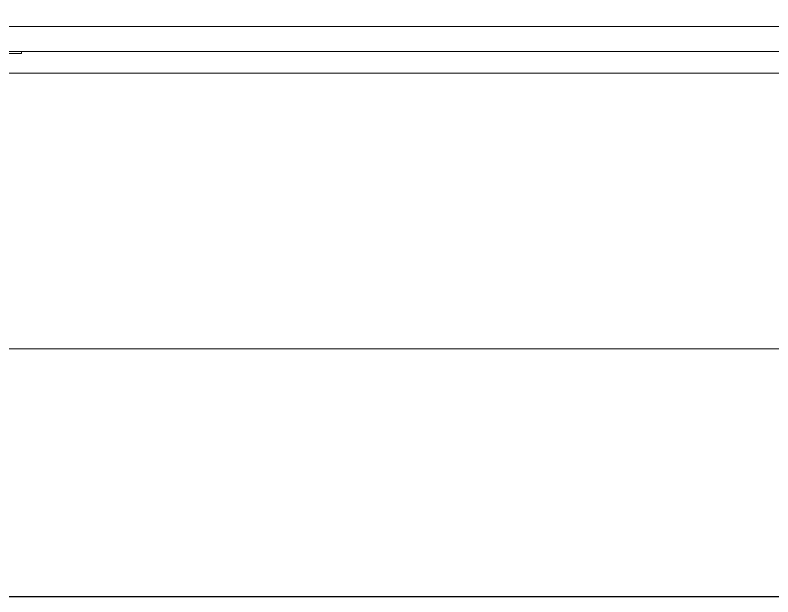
# Model space of a CAD drawing. Header units: millimetres. Extents: x 163705 to 1616509, y 81827 to 302547.
# Drawn here: x 214803 to 215566, y 142460 to 143046 of the extents above; entities that cross this region are included whole.
import ezdxf

# ---------------------------------------------------------------- set-up
doc = ezdxf.new("R2010")
doc.units = ezdxf.units.MM
doc.header["$LTSCALE"] = 10
doc.layers.add('1-护栏', color=4, linetype='Continuous', lineweight=18)
doc.layers.add('1-设备轮廓', color=2, linetype='Continuous', lineweight=18)

# ---------------------------------------------------------------- blocks, each defined once
blk = doc.blocks.new('G$CE9C43516')
for p, q in [((326, 255), (1308.5, 255)), ((1308.5, 230), (411, 230)), ((426, 228), (426, 230)), ((316, 228), (426, 228)), ((1308.5, 208), (241, 208))]:
    blk.add_line(p, q)
blk = doc.blocks.new('A$C7121566b')
at = {"layer": '1-护栏'}
blk.add_lwpolyline([(10999.65, 10050.13), (4199.65, 10050.13), (4199.65, 2150.13), (10999.65, 2150.13)], dxfattribs=at)
at = {"layer": '1-设备轮廓'}
blk.add_blockref('G$CE9C43516', (4454.72, 2220.13), dxfattribs=at)

msp = doc.modelspace()

# ---------------------------------------------------------------- linework, layer by layer
msp.add_lwpolyline([(213827.833, 142459.632), (213827.833, 150859.632), (217527.839, 150859.632), (217527.839, 142459.632)], close=True)

# ---------------------------------------------------------------- block references
msp.add_blockref('A$C7121566b', (209928.183, 140559.499))

doc.saveas('drawing.dxf')
